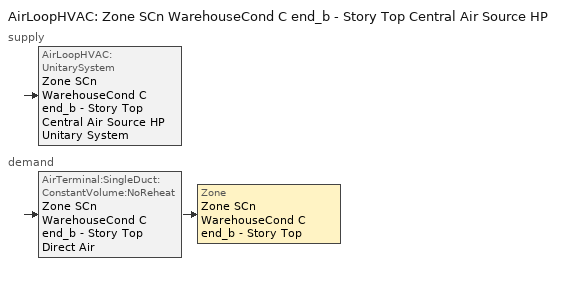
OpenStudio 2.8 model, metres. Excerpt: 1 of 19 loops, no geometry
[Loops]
AirLoopHVAC 'Zone SCn WarehouseCond C end_b - Story Top Central Air Source HP'
 supply: AirLoopHVAC:UnitarySystem 'Zone SCn WarehouseCond C end_b - Story Top Central Air Source HP Unitary System'
 demand: AirTerminal:SingleDuct:ConstantVolume:NoReheat 'Zone SCn WarehouseCond C end_b - Story Top Direct Air' > Zone 'Zone SCn WarehouseCond C end_b - Story Top'
[Sizing:Zone]
Zone SCn WarehouseCond C end_b - Story Top: Zone Cooling Design Supply Air Temperature Input Method=SupplyAirTemperature; Zone Cooling Design Supply Air Temperature {C}=14; Zone Cooling Design Supply Air Temperature Difference {deltaC}=11.11; Zone Heating Design Supply Air Temperature Input Method=SupplyAirTemperature; Zone Heating Design Supply Air Temperature {C}=40; Zone Heating Design Supply Air Temperature Difference {deltaC}=11.11; Zone Cooling Design Supply Air Humidity Ratio {kg-H2O/kg-air}=0.0085; Zone Heating Design Supply Air Humidity Ratio {kg-H2O/kg-air}=0.008; Cooling Design Air Flow Method=DesignDay; Heating Design Air Flow Method=DesignDay; Account for Dedicated Outdoor Air System=No; Dedicated Outdoor Air System Control Strategy=NeutralSupplyAir; Dedicated Outdoor Air Low Setpoint Temperature for Design {C}=autosize; Dedicated Outdoor Air High Setpoint Temperature for Design {C}=autosize
[Zone equipment]
Zone SCn WarehouseCond C end_b - Story Top: Zone SCn WarehouseCond C end_b - Story Top Direct Air
[AirLoopHVAC]
Zone SCn WarehouseCond C end_b - Story Top Central Air Source HP: Availability Schedule=Always On Discrete; Design Supply Air Flow Rate {m3/s}=AutoSize
[Sizing:System]
Zone SCn WarehouseCond C end_b - Story Top Central Air Source HP: Type of Load to Size On=Sensible; Design Outdoor Air Flow Rate {m3/s}=Autosize; Central Heating Maximum System Air Flow Ratio=0.3; Preheat Design Temperature {C}=7.22222; Preheat Design Humidity Ratio {kg-H2O/kg-Air}=0.008; Precool Design Temperature {C}=12.7778; Precool Design Humidity Ratio {kg-H2O/kg-Air}=0.008; Central Cooling Design Supply Air Temperature {C}=12.7778; Central Heating Design Supply Air Temperature {C}=50; Sizing Option=NonCoincident; 100% Outdoor Air in Cooling=Yes; 100% Outdoor Air in Heating=Yes; Central Cooling Design Supply Air Humidity Ratio {kg-H2O/kg-Air}=0.0085; Central Heating Design Supply Air Humidity Ratio {kg-H2O/kg-Air}=0.008; Cooling Design Air Flow Method=DesignDay; Cooling Design Air Flow Rate {m3/s}=0; Heating Design Air Flow Method=DesignDay; Heating Design Air Flow Rate {m3/s}=0; System Outdoor Air Method=ZoneSum; Zone Maximum Outdoor Air Fraction=1; Cooling Supply Air Flow Rate Per Floor Area {m3/s-m2}=0.00996765; Cooling Fraction of Autosized Cooling Supply Air Flow Rate=1; Cooling Supply Air Flow Rate Per Unit Cooling Capacity {m3/s-W}=3.94755e-05; Heating Supply Air Flow Rate Per Floor Area {m3/s-m2}=0.00996765; Heating Fraction of Autosized Heating Supply Air Flow Rate=1; Heating Fraction of Autosized Cooling Supply Air Flow Rate=1; Heating Supply Air Flow Rate Per Unit Heating Capacity {m3/s-W}=3.15882e-05; Cooling Design Capacity Method=CoolingDesignCapacity; Cooling Design Capacity {W}=autosize; Cooling Design Capacity Per Floor Area {W/m2}=234.7; Fraction of Autosized Cooling Design Capacity=1; Heating Design Capacity Method=HeatingDesignCapacity; Heating Design Capacity {W}=autosize; Heating Design Capacity Per Floor Area {W/m2}=157; Fraction of Autosized Heating Design Capacity=1; Central Cooling Capacity Control Method=OnOff
[Coil:Heating:DX:SingleSpeed]
Zone SCn WarehouseCond C end_b - Story Top Central Air Source HP heating coil 14 Clg kBtu/hr 8.5EER 14 Clg kBtu/hr 11.1EER: Availability Schedule=Always On Discrete; Rated Total Heating Capacity {W}=Autosize; Rated COP {W/W}=3.82462; Rated Air Flow Rate {m3/s}=Autosize; Rated Supply Fan Power Per Volume Flow Rate {W/(m3/s)}=773.391; Total Heating Capacity Function of Temperature Curve=SpltHP1SpCom_HtCap_fT; Total Heating Capacity Function of Flow Fraction Curve=DXHEAT-NECB2011-REF-CAPFFLOW; Energy Input Ratio Function of Temperature Curve=SpltAC1Sp_EIR_fT; Energy Input Ratio Function of Flow Fraction Curve=DXHEAT-NECB2011-REF-EIRFFLOW; Part Load Fraction Correlation Curve=DXHEAT-NECB2011-REF-PLFFPLR; Defrost Energy Input Ratio Function of Temperature Curve=DefrostEIR 17; Minimum Outdoor Dry-Bulb Temperature for Compressor Operation {C}=-17.7778; Maximum Outdoor Dry-Bulb Temperature for Defrost Operation {C}=4.44444; Crankcase Heater Capacity {W}=0; Maximum Outdoor Dry-Bulb Temperature for Crankcase Heater Operation {C}=12.7778; Defrost Strategy=ReverseCycle; Defrost Control=OnDemand; Resistive Defrost Heater Capacity {W}=2000
[Coil:Heating:Electric]
Zone SCn WarehouseCond C end_b - Story Top Central Air Source HP Supplemental Htg Coil: Availability Schedule=Always On Discrete; Efficiency=1
[Coil:Cooling:DX:SingleSpeed]
Zone SCn WarehouseCond C end_b - Story Top Central Air Source HP Cooling Coil 14kBtu/hr 10.0SEER 14kBtu/hr 13.0SEER: Availability Schedule=Always On Discrete; Rated Total Cooling Capacity {W}=autosize; Rated Sensible Heat Ratio=0.73; Rated COP {W/W}=3.91157; Rated Air Flow Rate {m3/s}=autosize; Rated Evaporator Fan Power Per Volume Flow Rate {W/(m3/s)}=773.391; Total Cooling Capacity Function of Temperature Curve=SpltAC1Sp_ClCap_fT; Total Cooling Capacity Function of Flow Fraction Curve=DXCOOL-NECB2011-REF-CAPFFLOW; Energy Input Ratio Function of Temperature Curve=SpltAC1Sp_EIR_fT; Energy Input Ratio Function of Flow Fraction Curve=DXCOOL-NECB2011-REF-COOLEIRFFLOW; Part Load Fraction Correlation Curve=DXCOOL-NECB2011-REF-COOLPLFFPLR; Nominal Time for Condensate Removal to Begin {s}=1000; Ratio of Initial Moisture Evaporation Rate and Steady State Latent Capacity=1.5; Maximum Cycling Rate {cycles/hr}=3; Latent Capacity Time Constant {s}=45; Condenser Type=AirCooled; Evaporative Condenser Effectiveness=0; Evaporative Condenser Air Flow Rate {m3/s}=Autosize; Evaporative Condenser Pump Rated Power Consumption {W}=Autosize; Crankcase Heater Capacity {W}=0; Maximum Outdoor Dry-Bulb Temperature for Crankcase Heater Operation {C}=12.7778; Basin Heater Capacity {W/K}=0; Basin Heater Setpoint Temperature {C}=10
[Fan:OnOff]
Zone SCn WarehouseCond C end_b - Story Top Central Air Source HP Supply Fan: Availability Schedule=Always On Discrete; Fan Total Efficiency=0.546; Pressure Rise {Pa}=622.722; Maximum Flow Rate {m3/s}=autosize; Motor Efficiency=0.84; Motor In Airstream Fraction=1; Fan Power Ratio Function of Speed Ratio Curve=Fan On Off Power Curve 17; Fan Efficiency Ratio Function of Speed Ratio Curve=Fan On Off Efficiency Curve 17
[AirLoopHVAC:UnitarySystem]
Zone SCn WarehouseCond C end_b - Story Top Central Air Source HP Unitary System: Control Type=Load; Controlling Zone or Thermostat Location=Zone SCn WarehouseCond C end_b - Story Top; Dehumidification Control Type=None; Availability Schedule=Always On Discrete; Supply Fan=Zone SCn WarehouseCond C end_b - Story Top Central Air Source HP Supply Fan; Fan Placement=BlowThrough; Supply Air Fan Operating Mode Schedule=Always Off Discrete; Heating Coil=Zone SCn WarehouseCond C end_b - Story Top Central Air Source HP heating coil 14 Clg kBtu/hr 8.5EER 14 Clg kBtu/hr 11.1EER; DX Heating Coil Sizing Ratio=1; Cooling Coil=Zone SCn WarehouseCond C end_b - Story Top Central Air Source HP Cooling Coil 14kBtu/hr 10.0SEER 14kBtu/hr 13.0SEER; Use DOAS DX Cooling Coil=No; DOAS DX Cooling Coil Leaving Minimum Air Temperature {C}=2; Latent Load Control=SensibleOnlyLoadControl; Supplemental Heating Coil=Zone SCn WarehouseCond C end_b - Story Top Central Air Source HP Supplemental Htg Coil; Supply Air Flow Rate During Cooling Operation {m3/s}=autosize; Supply Air Flow Rate During Heating Operation {m3/s}=autosize; Supply Air Flow Rate When No Cooling or Heating is Required {m3/s}=0; Maximum Supply Air Temperature {C}=76.6667; Maximum Outdoor Dry-Bulb Temperature for Supplemental Heater Operation {C}=4.44444; Maximum Cycling Rate {cycles/hr}=2.5; Heat Pump Time Constant {s}=60; Fraction of On-Cycle Power Use=0.01; Heat Pump Fan Delay Time {s}=60; Ancilliary On-Cycle Electric Power {W}=0; Ancilliary Off-Cycle Electric Power {W}=0
[AirTerminal:SingleDuct:ConstantVolume:NoReheat]
Zone SCn WarehouseCond C end_b - Story Top Direct Air: Availability Schedule=Always On Discrete; Maximum Air Flow Rate {m3/s}=AutoSize
[Schedule:Constant]
Name | Value
Always On Discrete | 1
Always Off Discrete | 0
[Curve:Cubic]
Name | Coefficient1 Constant | Coefficient2 x | Coefficient3 x**2 | Coefficient4 x**3 | Minimum Value of x | Maximum Value of x
Fan On Off Efficiency Curve 17 | 1 | 0 | 0 | 0 | 0 | 1
DXHEAT-NECB2011-REF-CAPFFLOW | 0.84 | 0.16 | 0 | 0 | 0.5 | 1.5
DXHEAT-NECB2011-REF-PLFFPLR | 0.3696 | 2.3362 | -2.9577 | 1.2596 | 0.7 | 1
DXCOOL-NECB2011-REF-COOLPLFFPLR | 0.0277 | 4.9151 | -8.184 | 4.2702 | 0.7 | 1
[Curve:Quadratic] Minimum Value of x=0; Maximum Value of x=1
Name | Coefficient1 Constant | Coefficient2 x | Coefficient3 x**2
DXHEAT-NECB2011-REF-EIRFFLOW | 1.3824 | -0.4336 | 0.0512
DXCOOL-NECB2011-REF-CAPFFLOW; DXCOOL-NECB2011-REF-COOLEIRFFLOW | 1 | 0 | 0
[Curve:Biquadratic] Maximum Value of y=46.11111
Name | Coefficient1 Constant | Coefficient2 x | Coefficient3 x**2 | Coefficient4 y | Coefficient5 y**2 | Coefficient6 x*y | Minimum Value of x | Maximum Value of x | Minimum Value of y
DefrostEIR 17 | 0.1528 | 0 | 0 | 0 | 0 | 0 | 12.77778 | 23.88889 | 21.11111
SpltHP1SpCom_HtCap_fT | 0.855166 | -0.00363139 | -6.19e-06 | 0.026447 | 0.00041148 | -0.000141264 | 7.22222 | 29.44444 | -23.333
SpltAC1Sp_EIR_fT | 0.739046 | -0.00778968 | 0.000128304 | -0.00027 | 0.0006642 | -0.000648 | 7.22222 | 29.44444 | -23.333
SpltAC1Sp_ClCap_fT | 0.67916 | 0.016938 | 0.00069336 | 0.0045576 | -8.42e-05 | -0.00047628 | 7.22222 | 29.44444 | -23.333
[Curve:Exponent]
Fan On Off Power Curve 17: Coefficient1 Constant=1; Coefficient2 Constant=0; Coefficient3 Constant=0; Minimum Value of x=0; Maximum Value of x=1
